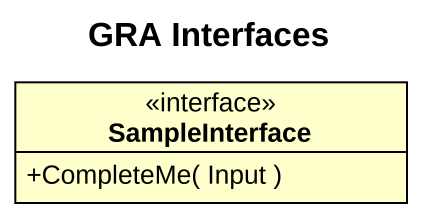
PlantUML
@startuml
title GRA Interfaces
hide circle
hide empty members
skinparam classAttributeIconSize 0
interface SampleInterface {
  +CompleteMe( Input )
}
@enduml
